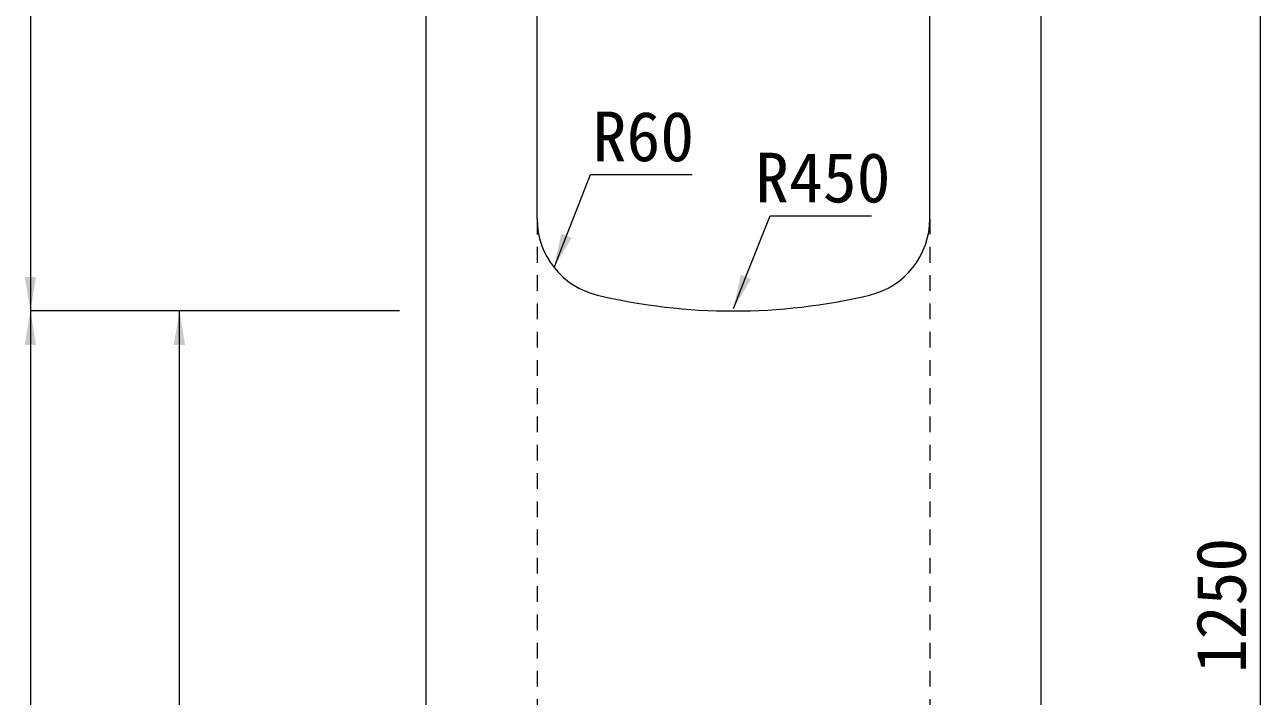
# Model space of a CAD drawing. Units: millimetres at full size, sheet at 1:40; details may follow other scales. Extents: x 69750 to 116230, y -28801 to 513.
# Drawn here: x 91541 to 92485, y -20837 to -20324 of the extents above; entities that cross this region are included whole.
import ezdxf
from ezdxf.enums import TextEntityAlignment as Align

# ---------------------------------------------------------------- set-up
doc = ezdxf.new("R2010")
doc.units = ezdxf.units.MM
doc.header["$LTSCALE"] = 40
doc.linetypes.add('USER1', pattern=[0.54, 0.3, -0.24])
for name, color, linetype, lineweight in [('寸法線', 7, 'Continuous', 9), ('引出線', 4, 'Continuous', 9), ('本体', 7, 'Continuous', 20)]:
    doc.layers.add(name, color=color, linetype=linetype, lineweight=lineweight)
doc.styles.add('ＭＳ ゴシック', font='')
doc.styles.get('ＭＳ ゴシック').set_extended_font_data('MS Gothic')

# ---------------------------------------------------------------- blocks, each defined once
blk = doc.blocks.new('filled_arrow')
at = {"color": 0, "linetype": 'Continuous', "lineweight": -2}
blk.add_solid([(7.5, 1.25), (0, 0), (7.5, -1.25)], dxfattribs=at)

msp = doc.modelspace()

# ---------------------------------------------------------------- linework, layer by layer
at = {"layer": '寸法線'}
for p, q in [((91545.35, -20142.49), (91545.35, -20542.49)), ((92484.69, -20142.49), (92484.69, -21392.49)), ((91827.32, -20542.49), (91545.35, -20542.49)), ((91545.35, -20542.49), (91545.35, -21392.49)), ((91827.32, -20542.49), (91545.35, -20542.49)), ((91659.2, -21292.49), (91659.2, -20542.49)), ((91827.32, -20542.49), (91659.2, -20542.49))]:
    msp.add_line(p, q, dxfattribs=at)
at = {"layer": '引出線'}
for points in [[(91945.26, -20509.18), (91954.81, -20485), (91973.25, -20438.3), (92050.8, -20438.3)], [(92082.33, -20540.65), (92091.87, -20516.47), (92110.31, -20469.77), (92187.86, -20469.77)]]:
    msp.add_lwpolyline(points, dxfattribs=at)
at = {"layer": '本体'}
for p, q in [((91847.32, -20142.49), (91847.33, -21392.49)), ((91932.33, -20471.97), (91932.33, -20142.49)), ((92232.32, -20471.97), (92232.32, -20142.49)), ((92317.33, -21392.49), (92317.33, -20142.49))]:
    msp.add_line(p, q, dxfattribs=at)
at = {"layer": '本体', "linetype": 'USER1', "lineweight": 9}
for p, q in [((91932.33, -20471.97), (91932.33, -21292.49)), ((92232.32, -20471.97), (92232.33, -21292.49))]:
    msp.add_line(p, q, dxfattribs=at)
at = {"layer": '本体'}
for centre, radius, start, end in [((91992.33, -20471.97), 60, 180, 256.65776), ((92172.32, -20471.97), 60, 283.34229, 0), ((92082.33, -20092.49), 450, 256.65776, 283.34229)]:
    msp.add_arc(centre, radius, start, end, dxfattribs=at)

# ---------------------------------------------------------------- block references
at = {"layer": '寸法線', "xscale": 3.47, "yscale": 3.47}
for p, rotation in [((91545.35, -20542.49), 90), ((91545.35, -20542.49), 270), ((91659.2, -20542.49), 270)]:
    msp.add_blockref('filled_arrow', p, dxfattribs=dict(at, rotation=rotation))
at = {"layer": '引出線', "xscale": 3.47, "yscale": 3.47, "rotation": 68.5}
for p in [(91945.26, -20509.18), (92082.33, -20540.65)]:
    msp.add_blockref('filled_arrow', p, dxfattribs=at)

# ---------------------------------------------------------------- texts
at = {"layer": '寸法線', "style": 'ＭＳ ゴシック'}
msp.add_text('1250', height=37.98, rotation=90, dxfattribs=at).set_placement((92454.69, -20767.49), align=Align.MIDDLE_CENTER)
at = {"layer": '引出線', "style": 'ＭＳ ゴシック'}
for s, p in [('R60', (92013.53, -20409.06)), ('R450', (92150.6, -20440.53))]:
    msp.add_text(s, height=37.98, dxfattribs=at).set_placement(p, align=Align.MIDDLE_CENTER)

doc.saveas('drawing.dxf')
